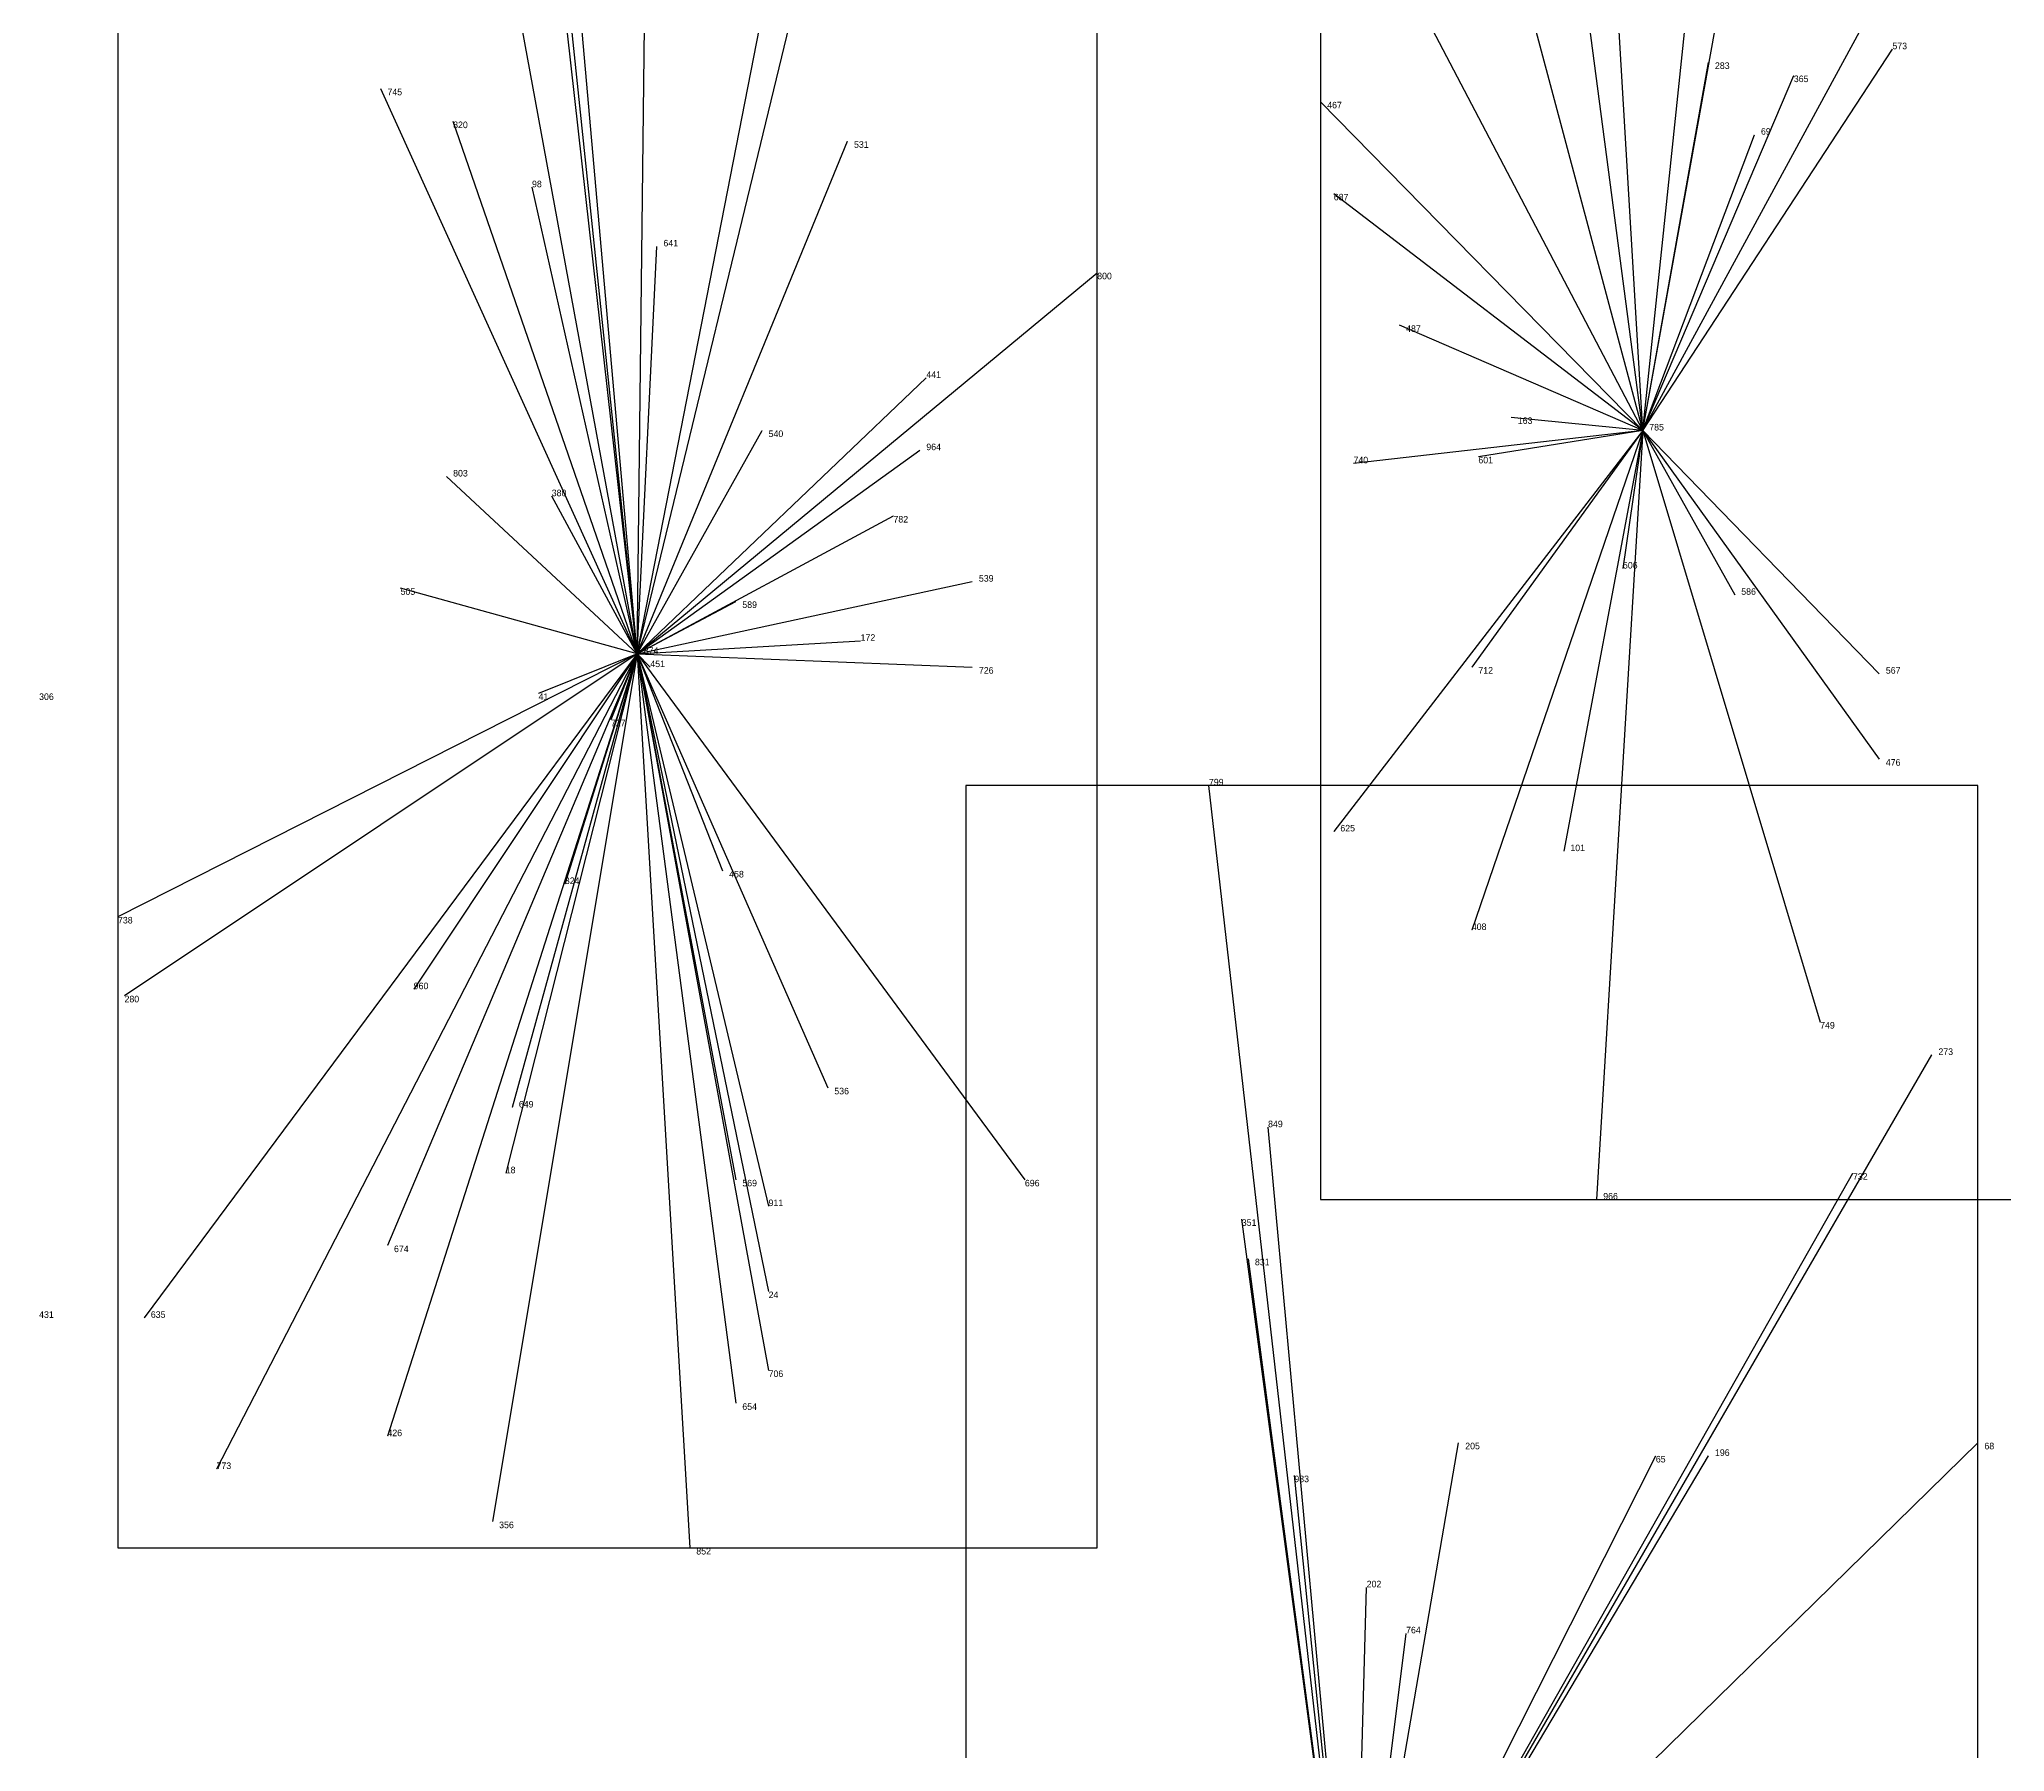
# Model space of a CAD drawing. Extents: x 0 to 1, y 0 to 1.
# Drawn here: x 0.327 to 0.6261, y 0.406 to 0.6665 of the extents above; entities that cross this region are included whole.
import ezdxf

# ---------------------------------------------------------------- set-up
doc = ezdxf.new("R2010")
doc.units = 0
for name, color, linetype in [('CLIENTS', 7, 'Continuous'), ('FACILITIES', 7, 'Continuous'), ('FACILITIES_LINES', 7, 'Continuous'), ('MIN_MAX_BOXES', 7, 'Continuous'), ('NORMALS', 7, 'Continuous'), ('SOURCE_POINTS', 7, 'Continuous'), ('TEXT', 7, 'Continuous')]:
    doc.layers.add(name, color=color, linetype=linetype)

# ---------------------------------------------------------------- blocks, each defined once
blk = doc.blocks.new('POINT_DISPLAY')
blk.add_line((0, 0), (0, 0))

msp = doc.modelspace()

# ---------------------------------------------------------------- linework, layer by layer
at = {"layer": 'FACILITIES_LINES'}
for p, q in [((0.418, 0.573), (0.402, 0.754)), ((0.418, 0.573), (0.42, 0.745)), ((0.418, 0.573), (0.399, 0.742)), ((0.418, 0.573), (0.389, 0.731)), ((0.571, 0.607), (0.555, 0.729)), ((0.571, 0.607), (0.583, 0.721)), ((0.571, 0.607), (0.543, 0.712)), ((0.571, 0.607), (0.627, 0.71)), ((0.418, 0.573), (0.443, 0.701)), ((0.418, 0.573), (0.406, 0.688)), ((0.571, 0.607), (0.584, 0.679)), ((0.571, 0.607), (0.567, 0.675)), ((0.418, 0.573), (0.442, 0.672)), ((0.571, 0.607), (0.539, 0.668)), ((0.571, 0.607), (0.609, 0.665)), ((0.571, 0.607), (0.581, 0.663)), ((0.571, 0.607), (0.594, 0.661)), ((0.418, 0.573), (0.379, 0.659)), ((0.571, 0.607), (0.522, 0.657)), ((0.418, 0.573), (0.39, 0.654)), ((0.571, 0.607), (0.588, 0.652)), ((0.418, 0.573), (0.45, 0.651)), ((0.418, 0.573), (0.402, 0.644)), ((0.571, 0.607), (0.524, 0.643)), ((0.418, 0.573), (0.421, 0.635)), ((0.418, 0.573), (0.488, 0.631)), ((0.571, 0.607), (0.534, 0.623)), ((0.418, 0.573), (0.462, 0.615)), ((0.571, 0.607), (0.551, 0.609)), ((0.418, 0.573), (0.437, 0.607)), ((0.571, 0.607), (0.524, 0.546)), ((0.571, 0.607), (0.527, 0.602)), ((0.571, 0.607), (0.545, 0.531)), ((0.571, 0.607), (0.545, 0.571)), ((0.571, 0.607), (0.546, 0.603)), ((0.571, 0.607), (0.559, 0.543)), ((0.571, 0.607), (0.564, 0.49)), ((0.571, 0.607), (0.568, 0.586)), ((0.571, 0.607), (0.598, 0.517)), ((0.571, 0.607), (0.607, 0.557)), ((0.571, 0.607), (0.607, 0.57)), ((0.571, 0.607), (0.585, 0.582)), ((0.418, 0.573), (0.461, 0.604)), ((0.418, 0.573), (0.389, 0.6)), ((0.418, 0.573), (0.405, 0.597)), ((0.418, 0.573), (0.457, 0.594)), ((0.418, 0.573), (0.469, 0.584)), ((0.418, 0.573), (0.382, 0.583)), ((0.418, 0.573), (0.433, 0.581)), ((0.418, 0.573), (0.452, 0.575)), ((0.418, 0.573), (0.339, 0.533)), ((0.418, 0.573), (0.34, 0.521)), ((0.418, 0.573), (0.343, 0.472)), ((0.418, 0.573), (0.354, 0.449)), ((0.418, 0.573), (0.38, 0.454)), ((0.418, 0.573), (0.38, 0.483)), ((0.418, 0.573), (0.384, 0.522)), ((0.418, 0.573), (0.396, 0.441)), ((0.418, 0.573), (0.398, 0.494)), ((0.418, 0.573), (0.399, 0.504)), ((0.418, 0.573), (0.403, 0.567)), ((0.418, 0.573), (0.407, 0.538)), ((0.418, 0.573), (0.414, 0.563)), ((0.418, 0.573), (0.438, 0.476)), ((0.418, 0.573), (0.42, 0.571)), ((0.418, 0.573), (0.431, 0.54)), ((0.418, 0.573), (0.447, 0.507)), ((0.418, 0.573), (0.433, 0.493)), ((0.418, 0.573), (0.433, 0.459)), ((0.418, 0.573), (0.477, 0.493)), ((0.418, 0.573), (0.438, 0.464)), ((0.418, 0.573), (0.469, 0.571)), ((0.418, 0.573), (0.426, 0.437)), ((0.418, 0.573), (0.438, 0.489)), ((0.527, 0.36), (0.505, 0.553)), ((0.527, 0.36), (0.615, 0.512)), ((0.527, 0.36), (0.514, 0.501)), ((0.527, 0.36), (0.603, 0.494)), ((0.527, 0.36), (0.51, 0.487)), ((0.527, 0.36), (0.511, 0.481)), ((0.527, 0.36), (0.543, 0.453)), ((0.527, 0.36), (0.622, 0.453)), ((0.527, 0.36), (0.573, 0.451)), ((0.527, 0.36), (0.581, 0.451)), ((0.527, 0.36), (0.518, 0.448)), ((0.527, 0.36), (0.529, 0.431)), ((0.527, 0.36), (0.535, 0.424))]:
    msp.add_line(p, q, dxfattribs=at)
at = {"layer": 'MIN_MAX_BOXES'}
for p, q in [((0.339, 0.754), (0.339, 0.437)), ((0.339, 0.754), (0.339, 0.437)), ((0.488, 0.437), (0.488, 0.754)), ((0.488, 0.437), (0.488, 0.754)), ((0.522, 0.729), (0.522, 0.49)), ((0.522, 0.729), (0.522, 0.49)), ((0.622, 0.553), (0.468, 0.553)), ((0.468, 0.553), (0.468, 0.244)), ((0.622, 0.553), (0.468, 0.553)), ((0.468, 0.553), (0.468, 0.244)), ((0.468, 0.553), (0.468, 0.553)), ((0.622, 0.244), (0.622, 0.553)), ((0.622, 0.244), (0.622, 0.553)), ((0.622, 0.553), (0.622, 0.553)), ((0.522, 0.49), (0.627, 0.49)), ((0.522, 0.49), (0.627, 0.49)), ((0.522, 0.49), (0.522, 0.49)), ((0.339, 0.437), (0.488, 0.437)), ((0.339, 0.437), (0.488, 0.437)), ((0.339, 0.437), (0.339, 0.437)), ((0.488, 0.437), (0.488, 0.437))]:
    msp.add_line(p, q, dxfattribs=at)
at = {"layer": 'NORMALS'}
for p, q in [((0.609, 0.665), (0.609, 0.665)), ((0.581, 0.663), (0.581, 0.663)), ((0.594, 0.661), (0.594, 0.661)), ((0.379, 0.659), (0.379, 0.659)), ((0.522, 0.657), (0.522, 0.657)), ((0.39, 0.654), (0.39, 0.654)), ((0.588, 0.652), (0.588, 0.652)), ((0.45, 0.651), (0.45, 0.651)), ((0.402, 0.644), (0.402, 0.644)), ((0.524, 0.643), (0.524, 0.643)), ((0.421, 0.635), (0.421, 0.635)), ((0.488, 0.631), (0.488, 0.631)), ((0.534, 0.623), (0.534, 0.623)), ((0.462, 0.615), (0.462, 0.615)), ((0.551, 0.609), (0.551, 0.609)), ((0.437, 0.607), (0.437, 0.607)), ((0.571, 0.607), (0.571, 0.607)), ((0.461, 0.604), (0.461, 0.604)), ((0.527, 0.602), (0.527, 0.602)), ((0.546, 0.603), (0.546, 0.603)), ((0.389, 0.6), (0.389, 0.6)), ((0.405, 0.597), (0.405, 0.597)), ((0.457, 0.594), (0.457, 0.594)), ((0.469, 0.584), (0.469, 0.584)), ((0.568, 0.586), (0.568, 0.586)), ((0.382, 0.583), (0.382, 0.583)), ((0.433, 0.581), (0.433, 0.581)), ((0.585, 0.582), (0.585, 0.582)), ((0.452, 0.575), (0.452, 0.575)), ((0.418, 0.573), (0.418, 0.573)), ((0.42, 0.571), (0.42, 0.571)), ((0.469, 0.571), (0.469, 0.571)), ((0.545, 0.571), (0.545, 0.571)), ((0.607, 0.57), (0.607, 0.57)), ((0.403, 0.567), (0.403, 0.567)), ((0.414, 0.563), (0.414, 0.563)), ((0.607, 0.557), (0.607, 0.557)), ((0.505, 0.553), (0.505, 0.553)), ((0.524, 0.546), (0.524, 0.546)), ((0.559, 0.543), (0.559, 0.543)), ((0.431, 0.54), (0.431, 0.54)), ((0.407, 0.538), (0.407, 0.538)), ((0.339, 0.533), (0.339, 0.533)), ((0.545, 0.531), (0.545, 0.531)), ((0.34, 0.521), (0.34, 0.521)), ((0.384, 0.522), (0.384, 0.522)), ((0.598, 0.517), (0.598, 0.517)), ((0.615, 0.512), (0.615, 0.512)), ((0.447, 0.507), (0.447, 0.507)), ((0.399, 0.504), (0.399, 0.504)), ((0.514, 0.501), (0.514, 0.501)), ((0.398, 0.494), (0.398, 0.494)), ((0.603, 0.494), (0.603, 0.494)), ((0.433, 0.493), (0.433, 0.493)), ((0.477, 0.493), (0.477, 0.493)), ((0.438, 0.489), (0.438, 0.489)), ((0.564, 0.49), (0.564, 0.49)), ((0.51, 0.487), (0.51, 0.487)), ((0.38, 0.483), (0.38, 0.483)), ((0.511, 0.481), (0.511, 0.481)), ((0.438, 0.476), (0.438, 0.476)), ((0.343, 0.472), (0.343, 0.472)), ((0.438, 0.464), (0.438, 0.464)), ((0.433, 0.459), (0.433, 0.459)), ((0.38, 0.454), (0.38, 0.454)), ((0.543, 0.453), (0.543, 0.453)), ((0.622, 0.453), (0.622, 0.453)), ((0.354, 0.449), (0.354, 0.449)), ((0.573, 0.451), (0.573, 0.451)), ((0.581, 0.451), (0.581, 0.451)), ((0.518, 0.448), (0.518, 0.448)), ((0.396, 0.441), (0.396, 0.441)), ((0.426, 0.437), (0.426, 0.437)), ((0.529, 0.431), (0.529, 0.431)), ((0.535, 0.424), (0.535, 0.424))]:
    msp.add_line(p, q, dxfattribs=at)

# ---------------------------------------------------------------- block references
at = {"layer": 'CLIENTS'}
for p in [(0.609, 0.665), (0.581, 0.663), (0.594, 0.661), (0.379, 0.659), (0.522, 0.657), (0.39, 0.654), (0.588, 0.652), (0.45, 0.651), (0.402, 0.644), (0.524, 0.643), (0.421, 0.635), (0.488, 0.631), (0.534, 0.623), (0.462, 0.615), (0.551, 0.609), (0.437, 0.607), (0.461, 0.604), (0.527, 0.602), (0.546, 0.603), (0.389, 0.6), (0.405, 0.597), (0.457, 0.594), (0.469, 0.584), (0.568, 0.586), (0.382, 0.583), (0.433, 0.581), (0.585, 0.582), (0.452, 0.575), (0.42, 0.571), (0.469, 0.571), (0.545, 0.571), (0.607, 0.57), (0.403, 0.567), (0.414, 0.563), (0.607, 0.557), (0.505, 0.553), (0.524, 0.546), (0.559, 0.543), (0.431, 0.54), (0.407, 0.538), (0.339, 0.533), (0.545, 0.531), (0.34, 0.521), (0.384, 0.522), (0.598, 0.517), (0.615, 0.512), (0.447, 0.507), (0.399, 0.504), (0.514, 0.501), (0.398, 0.494), (0.603, 0.494), (0.433, 0.493), (0.477, 0.493), (0.438, 0.489), (0.564, 0.49), (0.51, 0.487), (0.38, 0.483), (0.511, 0.481), (0.438, 0.476), (0.343, 0.472), (0.438, 0.464), (0.433, 0.459), (0.38, 0.454), (0.543, 0.453), (0.622, 0.453), (0.354, 0.449), (0.573, 0.451), (0.581, 0.451), (0.518, 0.448), (0.396, 0.441), (0.426, 0.437), (0.529, 0.431), (0.535, 0.424)]:
    msp.add_blockref('POINT_DISPLAY', p, dxfattribs=at)
at = {"layer": 'FACILITIES'}
for p in [(0.571, 0.607), (0.418, 0.573)]:
    msp.add_blockref('POINT_DISPLAY', p, dxfattribs=at)
at = {"layer": 'SOURCE_POINTS'}
for p in [(0.609, 0.665), (0.581, 0.663), (0.594, 0.661), (0.379, 0.659), (0.522, 0.657), (0.39, 0.654), (0.588, 0.652), (0.45, 0.651), (0.402, 0.644), (0.524, 0.643), (0.421, 0.635), (0.488, 0.631), (0.534, 0.623), (0.462, 0.615), (0.551, 0.609), (0.437, 0.607), (0.571, 0.607), (0.461, 0.604), (0.527, 0.602), (0.546, 0.603), (0.389, 0.6), (0.405, 0.597), (0.457, 0.594), (0.469, 0.584), (0.568, 0.586), (0.382, 0.583), (0.433, 0.581), (0.585, 0.582), (0.452, 0.575), (0.418, 0.573), (0.42, 0.571), (0.469, 0.571), (0.545, 0.571), (0.607, 0.57), (0.403, 0.567), (0.414, 0.563), (0.607, 0.557), (0.505, 0.553), (0.524, 0.546), (0.559, 0.543), (0.431, 0.54), (0.407, 0.538), (0.339, 0.533), (0.545, 0.531), (0.34, 0.521), (0.384, 0.522), (0.598, 0.517), (0.615, 0.512), (0.447, 0.507), (0.399, 0.504), (0.514, 0.501), (0.398, 0.494), (0.603, 0.494), (0.433, 0.493), (0.477, 0.493), (0.438, 0.489), (0.564, 0.49), (0.51, 0.487), (0.38, 0.483), (0.511, 0.481), (0.438, 0.476), (0.343, 0.472), (0.438, 0.464), (0.433, 0.459), (0.38, 0.454), (0.543, 0.453), (0.622, 0.453), (0.354, 0.449), (0.573, 0.451), (0.581, 0.451), (0.518, 0.448), (0.396, 0.441), (0.426, 0.437), (0.529, 0.431), (0.535, 0.424)]:
    msp.add_blockref('POINT_DISPLAY', p, dxfattribs=at)

# ---------------------------------------------------------------- texts
at = {"layer": 'TEXT'}
for s, p in [('573', (0.609, 0.665)), ('283', (0.582, 0.662)), ('365', (0.594, 0.66)), ('745', (0.38, 0.658)), ('467', (0.523, 0.656)), ('820', (0.39, 0.653)), ('69', (0.589, 0.652)), ('531', (0.451, 0.65)), ('98', (0.402, 0.644)), ('687', (0.524, 0.642)), ('641', (0.422, 0.635)), ('800', (0.488, 0.63)), ('487', (0.535, 0.622)), ('441', (0.462, 0.615)), ('163', (0.552, 0.608)), ('785', (0.572, 0.607)), ('540', (0.438, 0.606)), ('964', (0.462, 0.604)), ('740', (0.527, 0.602)), ('601', (0.546, 0.602)), ('803', (0.39, 0.6)), ('380', (0.405, 0.597)), ('782', (0.457, 0.593)), ('506', (0.568, 0.586)), ('539', (0.47, 0.584)), ('505', (0.382, 0.582)), ('589', (0.434, 0.58)), ('586', (0.586, 0.582)), ('172', (0.452, 0.575)), ('874', (0.419, 0.573)), ('451', (0.42, 0.571)), ('726', (0.47, 0.57)), ('712', (0.546, 0.57)), ('567', (0.608, 0.57)), ('306', (0.327, 0.566)), ('41', (0.403, 0.566)), ('727', (0.414, 0.562)), ('476', (0.608, 0.556)), ('799', (0.505, 0.553)), ('625', (0.525, 0.546)), ('101', (0.56, 0.543)), ('324', (0.407, 0.538)), ('458', (0.432, 0.539)), ('738', (0.339, 0.532)), ('408', (0.545, 0.531)), ('280', (0.34, 0.52)), ('960', (0.384, 0.522)), ('749', (0.598, 0.516)), ('273', (0.616, 0.512)), ('536', (0.448, 0.506)), ('649', (0.4, 0.504)), ('849', (0.514, 0.501)), ('18', (0.398, 0.494)), ('732', (0.603, 0.493)), ('569', (0.434, 0.492)), ('696', (0.477, 0.492)), ('966', (0.565, 0.49)), ('911', (0.438, 0.489)), ('351', (0.51, 0.486)), ('674', (0.381, 0.482)), ('831', (0.512, 0.48)), ('24', (0.438, 0.475)), ('431', (0.327, 0.472)), ('635', (0.344, 0.472)), ('706', (0.438, 0.463)), ('654', (0.434, 0.458)), ('426', (0.38, 0.454)), ('205', (0.544, 0.452)), ('196', (0.582, 0.451)), ('68', (0.623, 0.452)), ('773', (0.354, 0.449)), ('65', (0.573, 0.45)), ('933', (0.518, 0.447)), ('356', (0.397, 0.44)), ('852', (0.427, 0.436)), ('202', (0.529, 0.431)), ('764', (0.535, 0.424))]:
    msp.add_text(s, height=0.001, dxfattribs=at).set_placement(p)

doc.saveas('drawing.dxf')
